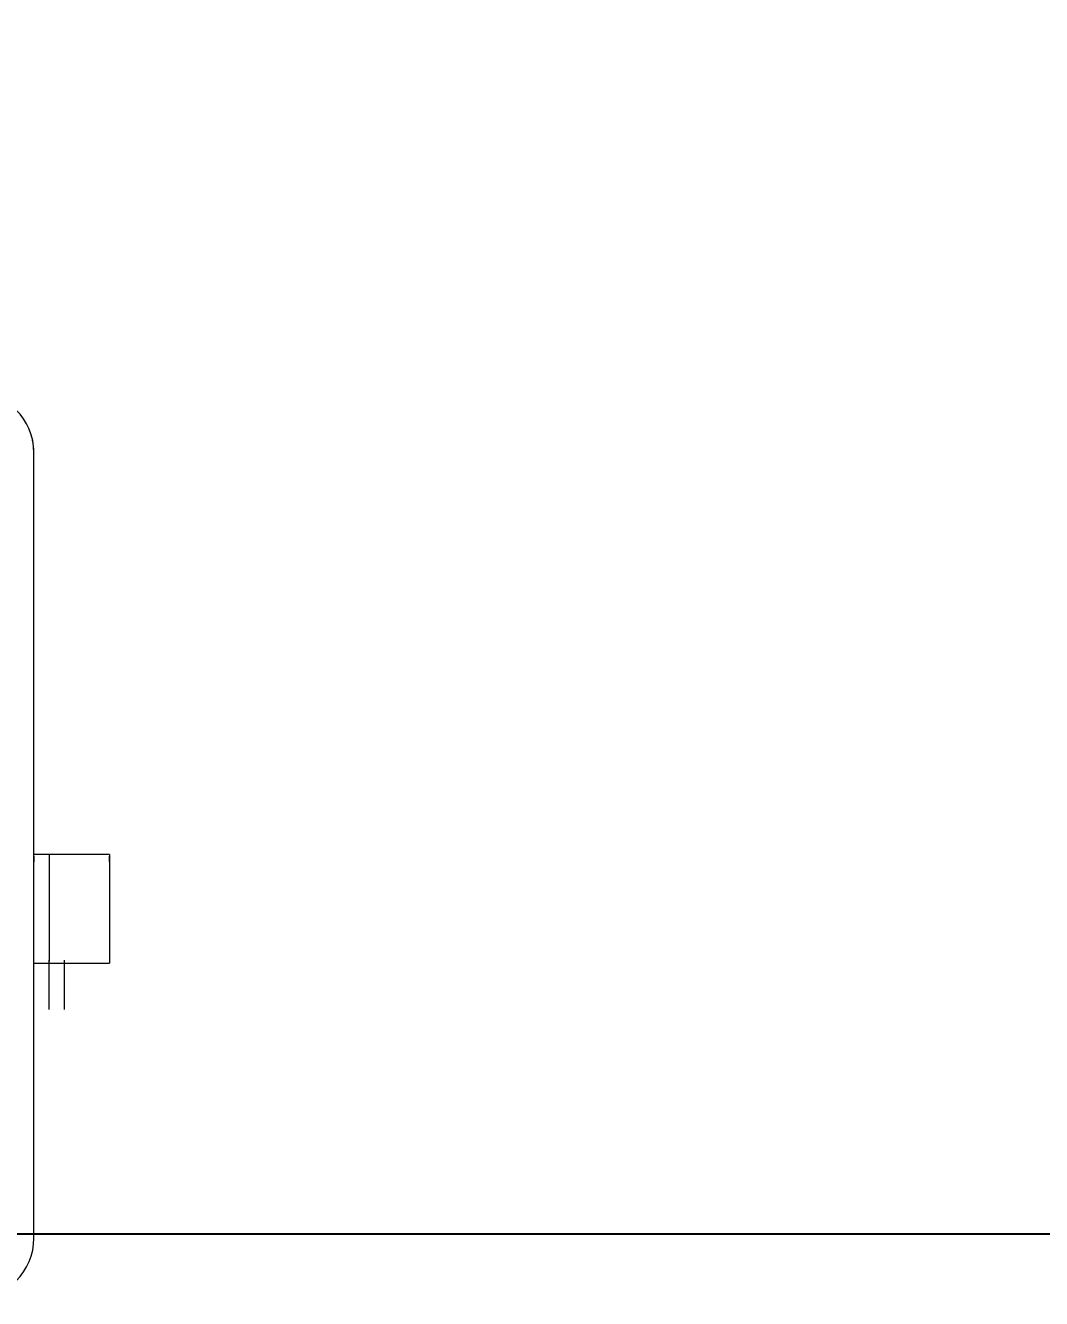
# Model space of a CAD drawing. Header units: millimetres. Extents: x -153298 to 620751, y -313239 to 250031.
# Drawn here: x 91945.6 to 92281.8, y -292047.8 to -291626.3 of the extents above; entities that cross this region are included whole.
import ezdxf

# ---------------------------------------------------------------- set-up
doc = ezdxf.new("R2010")
doc.units = ezdxf.units.MM
doc.layers.add('A-ANNO-DIMS', color=7, linetype='Continuous', lineweight=9)
doc.layers.add('E-LITE-EQPM', color=7, linetype='Continuous', lineweight=35)
doc.styles.add('Arial_2', font='arial.ttf', dxfattribs={"height": 3})
doc.dimstyles.new('DPA-DIM-3_0_T-T', dxfattribs={"dimscale": 304.8, "dimtxt": 306.07782, "dimasz": 0.656168, "dimexe": 0.656168, "dimexo": 0.0625, "dimgap": 0.164042, "dimtad": 1, "dimdec": 0, "dimzin": 0, "dimdsep": 46, "dimtxsty": 'Arial_2', "dimblk1": 'OBLIQUE', "dimblk2": 'OBLIQUE', "dimsah": 1, "dimcen": 0.09, "dimdle": 0.656168, "dimclrd": 7, "dimclre": 7, "dimclrt": 7, "dimadec": 8, "dimazin": 0, "dimtfac": 1, "dimtdec": 4, "dimtix": 1, "dimtmove": 0, "dimatfit": 3, "dimfxl": 1.312336, "dimfxlon": 1, "dimtvp": 1, "dimtolj": 1, "dimtzin": 0, "dimarcsym": 2})

# ---------------------------------------------------------------- blocks, each defined once
blk = doc.blocks.new('ACM_L18 - LED Flood Light Luminaire - ACM_L18 - LED Flood Light Luminaire-V253-2120-01 ENTRANCE 1 SECTION A')
at = {"layer": 'E-LITE-EQPM', "color": 7, "lineweight": 20}
for p, q in [((-891301.88, 104419), (-891301.88, 104679)), ((-891301.88, 104676.95), (-891301.88, 104679)), ((-891276.88, 104546), (-891301.88, 104546)), ((-891296.88, 104546), (-891301.88, 104546)), ((-891301.88, 104528), (-891301.88, 104545.39)), ((-891301.88, 104545.39), (-891301.88, 104543.59)), ((-891301.88, 104528), (-891301.88, 104545.39)), ((-891301.88, 104545.39), (-891301.88, 104543.59)), ((-891296.88, 104546), (-891296.88, 104528)), ((-891276.88, 104546), (-891276.88, 104528)), ((-891276.88, 104543.59), (-891276.88, 104545.39)), ((-891301.88, 104510.62), (-891301.88, 104528)), ((-891301.88, 104510.62), (-891301.88, 104528)), ((-891296.88, 104528), (-891296.88, 104510.62)), ((-891276.88, 104528), (-891276.88, 104510)), ((-891301.88, 104510), (-891276.88, 104510)), ((-891301.88, 104510), (-891296.88, 104510)), ((-891296.88, 104494.65), (-891296.88, 104511.01)), ((-891291.88, 104511.01), (-891291.88, 104494.65))]:
    blk.add_line(p, q, dxfattribs=at)
for centre, start, end in [((-891321.88, 104679), 0, 90), ((-891321.88, 104419), 270, 0)]:
    blk.add_arc(centre, 20, start, end, dxfattribs=at)
for points in [[(-891302.87, 104685.2), (-891303.08, 104685.87), (-891303.33, 104686.52), (-891303.62, 104687.16)], [(-891301.88, 104679), (-891301.88, 104680.41), (-891302.03, 104681.81), (-891302.32, 104683.18)]]:
    blk.add_open_spline(points, degree=3, dxfattribs=at)
blk = doc.blocks.new('PPL-C-AECM-1-PP19-EE-M3-0001_rvt-1-2120-01 ENTRANCE 1 SECTION A')
at = {"layer": 'E-LITE-EQPM', "color": 7, "lineweight": 20}
blk.add_blockref('ACM_L18 - LED Flood Light Luminaire - ACM_L18 - LED Flood Light Luminaire-V253-2120-01 ENTRANCE 1 SECTION A', (0, 0), dxfattribs=at)
blk = doc.blocks.new('_Oblique')
at = {"color": 7, "linetype": 'ByBlock', "lineweight": -2}
blk.add_line((-0.5, -0.5), (0.5, 0.5), dxfattribs=at)
blk = doc.blocks.new('*D3764')
at = {"layer": 'A-ANNO-DIMS', "color": 7, "lineweight": -2, "transparency": 16777216}
for p, q in [((97242.88, -291645.36), (97242.88, -292226.31)), ((88642.88, -292407.26), (88642.88, -291826.31)), ((88442.88, -292026.31), (97442.88, -292026.31))]:
    blk.add_line(p, q, dxfattribs=at)
at = {"layer": 'DEFPOINTS', "color": 7, "transparency": 16777216}
for p in [(97242.88, -291626.31), (97242.88, -292026.31), (88642.88, -292426.31)]:
    blk.add_point(p, dxfattribs=at)
at = {"layer": 'A-ANNO-DIMS', "color": 7, "lineweight": -2, "transparency": 16777216, "xscale": 200, "yscale": 200, "zscale": 200, "rotation": 180}
blk.add_blockref('_Oblique', (88642.88, -292026.31), dxfattribs=at)
at = {"layer": 'A-ANNO-DIMS', "color": 7, "lineweight": -2, "transparency": 16777216, "xscale": 200, "yscale": 200, "zscale": 200}
blk.add_blockref('_Oblique', (97242.88, -292026.31), dxfattribs=at)
at = {"layer": 'A-ANNO-DIMS', "color": 7, "transparency": 16777216, "insert": (92942.88, -291974.78), "char_height": 3, "width": 1107.5308, "attachment_point": 5, "style": 'Arial_2'}
blk.add_mtext('\\A1;8600', dxfattribs=at)

msp = doc.modelspace()

# ---------------------------------------------------------------- block references
at = {"color": 7, "lineweight": 5}
msp.add_blockref('PPL-C-AECM-1-PP19-EE-M3-0001_rvt-1-2120-01 ENTRANCE 1 SECTION A', (983250.2539, -396446.753), dxfattribs=at)

# ---------------------------------------------------------------- dimensions: what is measured, and where the dimension line sits
at = {"layer": 'A-ANNO-DIMS', "color": 7}
dim = msp.add_linear_dim(base=(97242.88, -292026.3081), p1=(88642.88, -292426.3081), p2=(97242.88, -291626.3081), dimstyle='DPA-DIM-3_0_T-T', override={"dimpost": '<>', "dimclrd": 7, "dimclre": 7, "dimclrt": 7, "dimfxl": 8637.129153}, dxfattribs=at)
dim.commit()
dim.dimension.update_dxf_attribs({"geometry": '*D3764', "text_midpoint": (92942.88, -291974.7764)})

doc.saveas('drawing.dxf')
